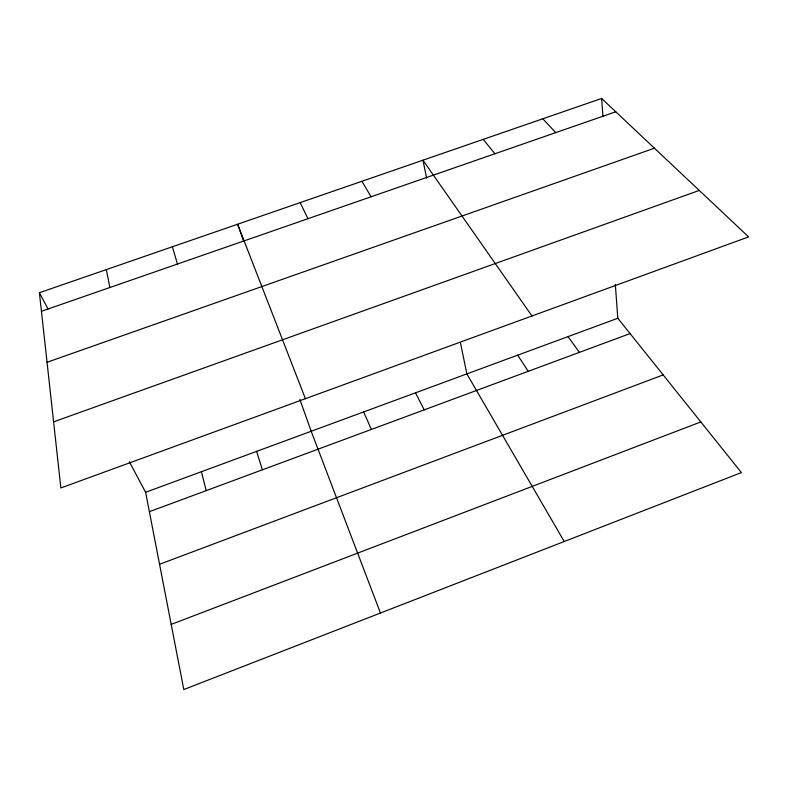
<?xml version="1.0" encoding="UTF-8"?>
<svg xmlns="http://www.w3.org/2000/svg" width="788" height="788" viewBox="0 0 788 788"><rect width="100%" height="100%" fill="white"/><g stroke="black" fill="none" stroke-linecap="round" stroke-linejoin="round"><path stroke-width="1.18" d="M171.203 624.401L700.837 421.935M159.56 564.277L663.181 374.911M149.375 511.688L630.075 333.58M145.613 492.273L617.812 318.273L741.4 472.583L183.811 689.539L145.613 492.273L129.331 461.689M53.604 421.856L699.261 190.43M47.053 362.283L654.434 148.193M41.439 311.29L615.773 111.778M39.4 292.722L601.628 98.461L748.6 236.892L60.863 487.959L39.4 292.722L48.058 308.985M542.784 118.791L555.727 132.64M483.221 139.368L494.933 153.758M568.01 336.634L579.407 352.354M531.959 315.978L422.939 160.2L426.613 178.049M517.686 355.171L528.216 371.325M361.928 181.279L371.089 196.783M564.228 541.514L466.86 373.906L460.566 343.292M415.503 392.828L424.22 409.849M300.159 202.624L307.99 218.7M363.613 411.947L371.394 429.421M305.399 398.689L237.641 224.225L243.797 241.561M380.456 613.025L311.181 431.263L299.854 399.368M256.583 451.386L262.424 469.806M172.405 246.762L177.438 264.049M201.403 471.716L206.21 490.629M106.331 269.594L109.887 287.512M601.628 98.461L602.978 116.782M615.32 284.34L617.812 318.273"/></g></svg>
